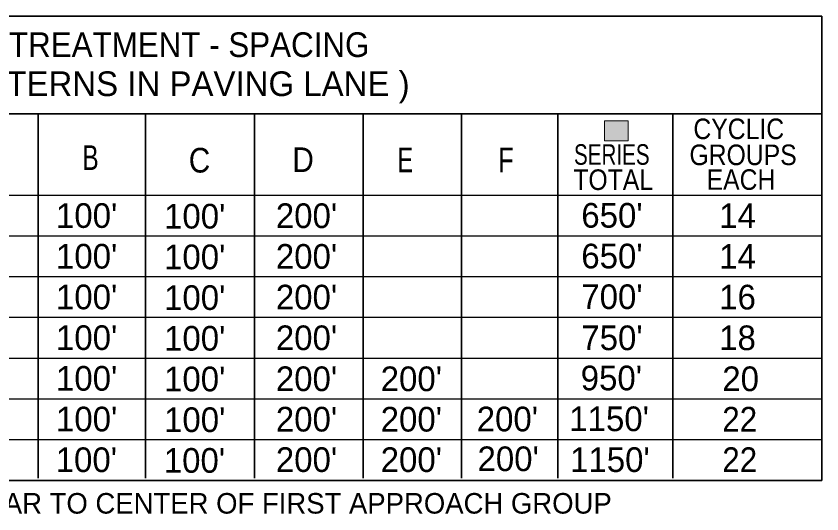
# Model space of a CAD drawing. Extents: x 2935 to 3309, y -322 to -44.
# Drawn here: x 3118.6 to 3177.4, y -201.2 to -164.8 of the extents above; entities that cross this region are included whole.
import ezdxf

# ---------------------------------------------------------------- set-up
doc = ezdxf.new("R2010")
doc.units = 0
doc.header["$LTSCALE"] = 0.54
doc.layers.add('1', color=7, linetype='Continuous', lineweight=25)

msp = doc.modelspace()

# ---------------------------------------------------------------- hatches: boundary and pattern name
at = {"layer": '1'}
msp.add_hatch(color=256, dxfattribs=at).paths.add_polyline_path([(3161.5691, -173.9457), (3163.2982, -173.9457), (3163.2982, -172.4867), (3161.5691, -172.4867)])

# ---------------------------------------------------------------- linework, layer by layer
at = {"layer": '1', "lineweight": 35}
for p, q in [((3074.8828, -164.8365), (3177.4341, -164.8365)), ((3177.4341, -164.8365), (3177.4341, -198.7183)), ((3074.8828, -171.9686), (3177.4341, -171.9686)), ((3120.2635, -171.9686), (3120.2635, -198.5612)), ((3128.0928, -171.9686), (3128.0928, -198.5612)), ((3136.0281, -171.9686), (3136.0281, -198.5612)), ((3143.9635, -171.9686), (3143.9635, -198.5612)), ((3151.1447, -171.9686), (3151.1447, -198.5612)), ((3158.1599, -171.9686), (3158.1599, -198.5612)), ((3166.5634, -171.9686), (3166.5634, -198.5612)), ((3074.8828, -198.7183), (3177.4341, -198.7183))]:
    msp.add_line(p, q, dxfattribs=at)
at = {"layer": '1'}
for p, q in [((3074.8828, -177.9086), (3177.4341, -177.9086)), ((3074.8828, -180.8786), (3177.4341, -180.8786)), ((3074.8828, -183.8486), (3177.4341, -183.8486)), ((3074.8828, -186.8186), (3177.4341, -186.8186)), ((3074.8828, -189.7886), (3177.4341, -189.7886)), ((3074.8828, -192.7586), (3177.4341, -192.7586)), ((3074.8828, -195.7286), (3177.4341, -195.7286))]:
    msp.add_line(p, q, dxfattribs=at)
at = {"layer": '1', "lineweight": 13}
msp.add_lwpolyline([(3161.5691, -173.9457), (3163.2982, -173.9457), (3163.2982, -172.4867), (3161.5691, -172.4867)], close=True, dxfattribs=at)

# ---------------------------------------------------------------- texts
at = {"layer": '1'}
for s, height, width, p in [('SAFETY TREATMENT - SPACING', 1.8, 0.95, (3108.5958, -167.8195)), ('CYCLIC', 1.5, 0.9, (3168.0595, -173.8143)), ('B', 1.8, 0.75, (3123.4679, -176.0637)), ('C', 1.8, 0.9, (3131.2448, -176.2523)), ('D', 1.8, 0.9, (3138.8025, -176.2163)), ('E', 1.8, 0.7, (3146.477, -176.2291)), ('F', 1.8, 0.75, (3153.8338, -176.2291)), ('SERIES', 1.5, 0.75, (3159.3468, -175.6857)), ('GROUPS', 1.5, 0.9, (3167.7728, -175.7102)), ('TOTAL', 1.5, 0.9, (3159.2986, -177.5239)), ('EACH', 1.5, 0.9, (3169.0231, -177.5138)), ('22', 1.8, 0.95, (3170.1685, -195.1542)), ('22', 1.8, 0.95, (3170.1685, -198.1044))]:
    msp.add_text(s, height=height, dxfattribs=dict(at, width=width)).set_placement(p)
for s, height, p in [('( FOR PATTERNS IN PAVING LANE )', 1.8, (3106.0317, -170.6708)), ("100'", 1.8, (3121.5549, -180.2913)), ("100'", 1.8, (3129.4407, -180.3392)), ("200'", 1.8, (3137.5961, -180.3022)), ("650'", 1.8, (3159.8821, -180.2753)), ('14', 1.8, (3169.9408, -180.3042)), ("100'", 1.8, (3121.5549, -183.2613)), ("100'", 1.8, (3129.4407, -183.3092)), ("200'", 1.8, (3137.5961, -183.2722)), ("650'", 1.8, (3159.8821, -183.2452)), ('14', 1.8, (3169.9408, -183.2742)), ("100'", 1.8, (3121.5549, -186.2313)), ("100'", 1.8, (3129.4407, -186.2792)), ("200'", 1.8, (3137.5961, -186.2422)), ("700'", 1.8, (3159.8821, -186.2152)), ('16', 1.8, (3169.9408, -186.2442)), ("100'", 1.8, (3121.5549, -189.2013)), ("100'", 1.8, (3129.4407, -189.2492)), ("200'", 1.8, (3137.5961, -189.2122)), ("750'", 1.8, (3159.8821, -189.2143)), ('18', 1.8, (3169.9408, -189.2142)), ("100'", 1.8, (3121.5549, -192.1713)), ("100'", 1.8, (3129.4407, -192.2192)), ("200'", 1.8, (3137.5961, -192.2021)), ("200'", 1.8, (3145.2448, -192.2056)), ("950'", 1.8, (3159.8392, -192.1459)), ('20', 1.8, (3170.1685, -192.204)), ("100'", 1.8, (3121.5549, -195.1413)), ("100'", 1.8, (3129.4407, -195.1892)), ("200'", 1.8, (3137.5961, -195.1522)), ("200'", 1.8, (3145.2448, -195.1558)), ("200'", 1.8, (3152.2513, -195.1393)), ("1150'", 1.8, (3159.004, -195.1252)), ("100'", 1.8, (3121.5351, -198.1113)), ("100'", 1.8, (3129.4208, -198.1592)), ("200'", 1.8, (3137.5961, -198.1025)), ("200'", 1.8, (3145.2448, -198.106)), ("200'", 1.8, (3152.3093, -198.0429)), ("1150'", 1.8, (3159.062, -198.1044)), ('SERIES TOTAL MEASURED FROM STOP BAR TO CENTER OF FIRST APPROACH GROUP', 1.5, (3077.0672, -201.1416))]:
    msp.add_text(s, height=height, dxfattribs=at).set_placement(p)

doc.saveas('drawing.dxf')
